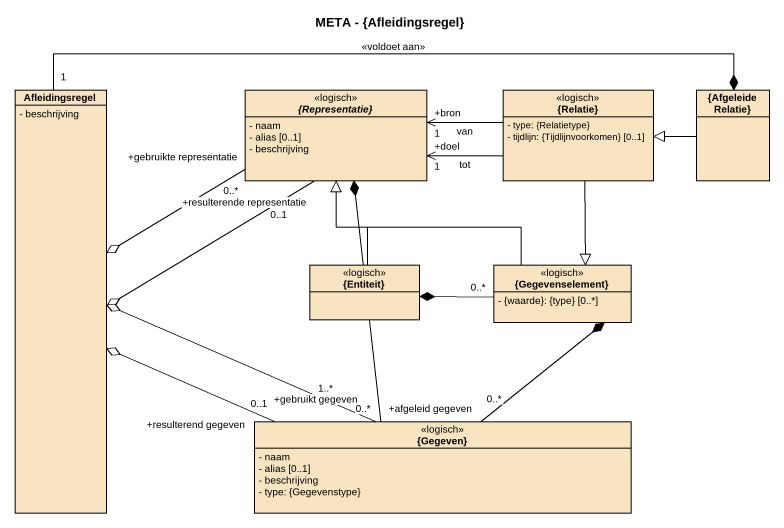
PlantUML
@startuml
title META - {Afleidingsregel}
hide circle
hide empty members
skinparam classAttributeIconSize 0
class Afleidingsregel #F8E4C0 {
  - beschrijving
}
abstract class "{Representatie}" as Representatie <<logisch>> #F8E4C0 {
  - naam
  - alias [0..1]
  - beschrijving
}
class "{Relatie}" as Relatie <<logisch>> #F8E4C0 {
  - type: {Relatietype}
  - tijdlijn: {Tijdlijnvoorkomen} [0..1]
}
class "{Afgeleide Relatie}" as Afgeleide_Relatie #F8E4C0
class "{Entiteit}" as Entiteit <<logisch>> #F8E4C0
class "{Gegevenselement}" as Gegevenselement <<logisch>> #F8E4C0 {
  - {waarde}: {type} [0..*]
}
class "{Gegeven}" as Gegeven <<logisch>> #F8E4C0 {
  - naam
  - alias [0..1]
  - beschrijving
  - type: {Gegevenstype}
}
Afleidingsregel "1" -right-* Afgeleide_Relatie : <<voldoet aan>>
Representatie "+gebruikte representatie\n0..*" --o Afleidingsregel
Representatie "+resulterende representatie\n0..1" --o Afleidingsregel
Relatie -left-> "+bron\n1" Representatie : van
Relatie -left-> "+doel\n1" Representatie : tot
Relatie --|> Gegevenselement
Afgeleide_Relatie -left-|> Relatie
Entiteit -up-|> Representatie
Gegevenselement -up-|> Representatie
Gegevenselement "0..*" -left-* Entiteit
Gegeven "+gebruikt gegeven\n1..*" -left-o Afleidingsregel
Gegeven "+resulterend gegeven\n0..1" -left-o Afleidingsregel
Gegeven "+afgeleid gegeven\n0..*" -up-* Representatie
Gegeven "0..*" -up-* Gegevenselement
@enduml
